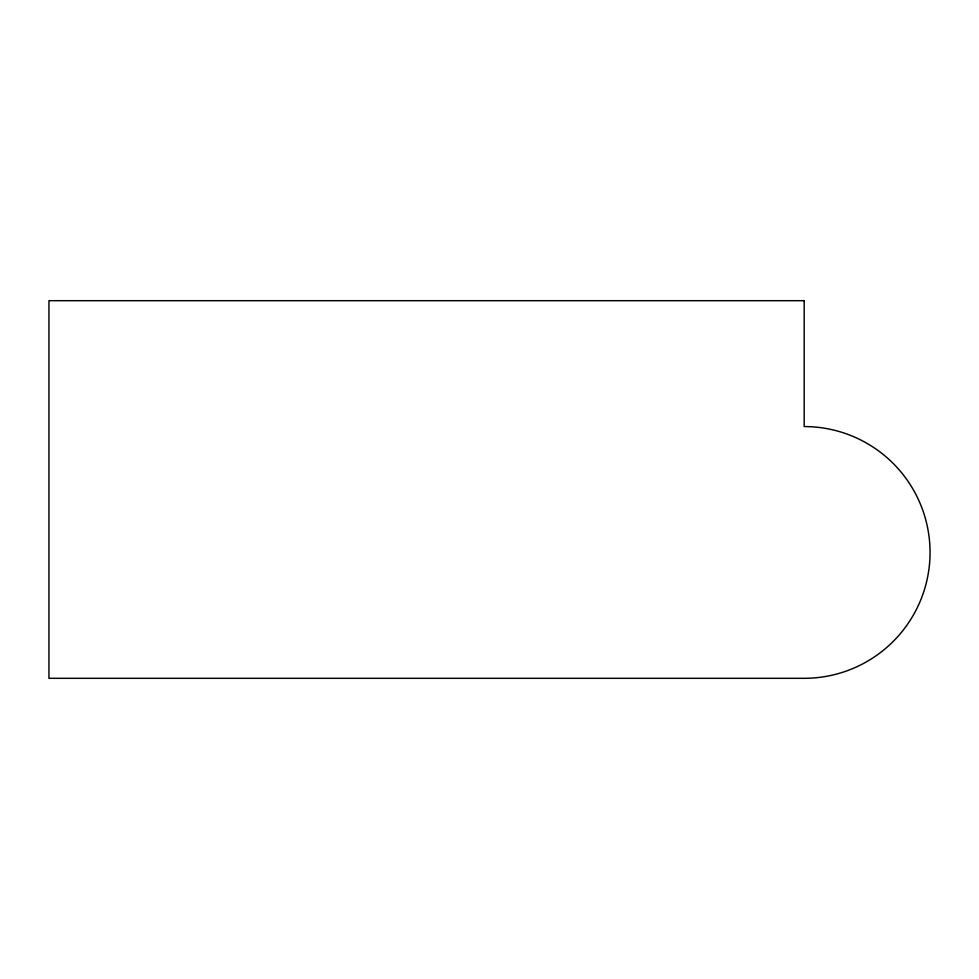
<?xml version="1.0" encoding="UTF-8"?>
<svg xmlns="http://www.w3.org/2000/svg" width="979" height="979" viewBox="0 0 979 979"><rect width="100%" height="100%" fill="white"/><g stroke="black" fill="none" stroke-linecap="round" stroke-linejoin="round"><path stroke-width="1.47" d="M804.175 300.688L48.95 300.688L48.95 678.312L804.175 678.312A125.875 125.875 0 0 0 930.05 552.437A125.875 125.875 0 0 0 804.175 426.563L804.175 300.688"/></g></svg>
